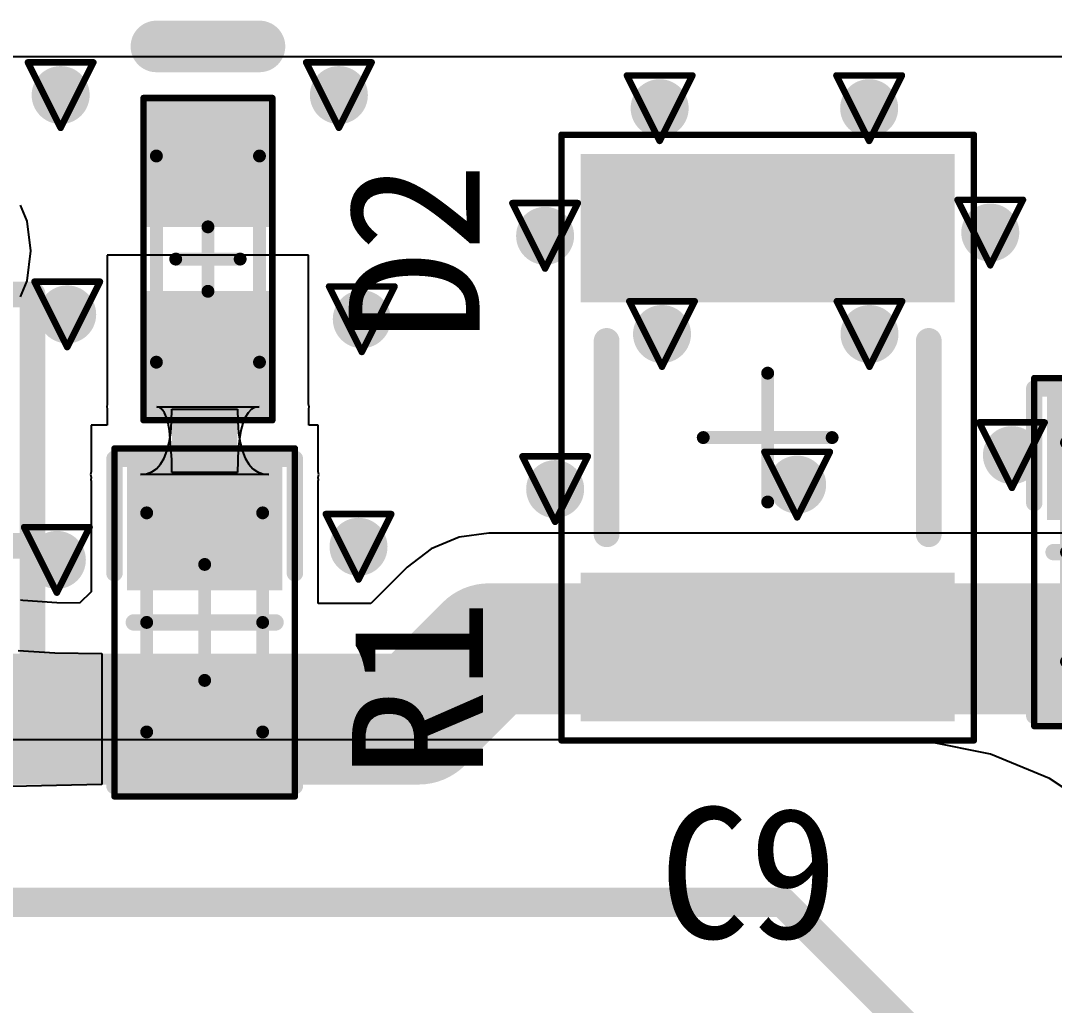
# Model space of a CAD drawing. Header units: millimetres. Extents: x 80 to 220, y 44 to 120.
# Drawn here: x 99.08 to 107.1, y 102.06 to 109.7 of the extents above; entities that cross this region are included whole.
import ezdxf

# ---------------------------------------------------------------- set-up
doc = ezdxf.new("R2010")
doc.units = ezdxf.units.MM
for name, color, linetype in [('BottomLayer', 5, 'Continuous'), ('DrillDrawing', 1, 'Continuous'), ('Mechanical13', 56, 'Continuous'), ('Mechanical15', 56, 'Continuous'), ('MultiLayer', 9, 'Continuous'), ('TopLayer', 1, 'Continuous'), ('TopOverlay', 2, 'Continuous'), ('TopPaste', 8, 'Continuous'), ('TopSolder', 216, 'Continuous'), ('ViaHoleLayer', 16, 'Continuous')]:
    doc.layers.add(name, color=color, linetype=linetype)

# ---------------------------------------------------------------- blocks, each defined once
blk = doc.blocks.new('1N5819_15')
at = {"layer": 'TopLayer'}
for points in [[(-2.378, -0.425), (-1.178, -0.425), (-2.378, 0.425), (-1.178, 0.425)], [(1.178, -0.425), (2.378, -0.425), (1.178, 0.425), (2.378, 0.425)]]:
    blk.add_solid(points, dxfattribs=at)
at = {"layer": 'TopOverlay', "const_width": 0.2}
for points in [[(-1.45, 0.9), (1.45, 0.9)], [(-1.45, 0.9), (-1.45, 0.7)], [(-0.5, 0.9), (-0.5, -0.9)], [(1.45, 0.9), (1.45, 0.7)], [(-1.45, -0.7), (-1.45, -0.9)], [(1.45, -0.7), (1.45, -0.9)], [(-1.45, -0.9), (1.45, -0.9)]]:
    blk.add_lwpolyline(points, dxfattribs=at)
at = {"layer": 'TopOverlay', "const_width": 0.1}
for points in [[(-1.5, 0.9, 1), (-1.4, 0.9, 1)], [(-1.5, 0.9, 1), (-1.4, 0.9, 1)], [(-0.55, 0.9, 1), (-0.45, 0.9, 1)], [(1.4, 0.9, 1), (1.5, 0.9, 1)], [(1.4, 0.9, 1), (1.5, 0.9, 1)], [(-1.5, 0.7, 1), (-1.4, 0.7, 1)], [(1.4, 0.7, 1), (1.5, 0.7, 1)], [(-1.5, -0.7, 1), (-1.4, -0.7, 1)], [(1.4, -0.7, 1), (1.5, -0.7, 1)], [(-1.5, -0.9, 1), (-1.4, -0.9, 1)], [(-1.5, -0.9, 1), (-1.4, -0.9, 1)], [(-0.55, -0.9, 1), (-0.45, -0.9, 1)], [(1.4, -0.9, 1), (1.5, -0.9, 1)], [(1.4, -0.9, 1), (1.5, -0.9, 1)]]:
    blk.add_lwpolyline(points, format="xyb", close=True, dxfattribs=at)
at = {"layer": 'TopPaste'}
for points in [[(-2.378, -0.425), (-1.178, -0.425), (-2.378, 0.425), (-1.178, 0.425)], [(1.178, -0.425), (2.378, -0.425), (1.178, 0.425), (2.378, 0.425)]]:
    blk.add_solid(points, dxfattribs=at)
at = {"layer": 'TopSolder'}
for points in [[(-2.4796, -0.5266), (-1.0764, -0.5266), (-2.4796, 0.5266), (-1.0764, 0.5266)], [(1.0764, -0.5266), (2.4796, -0.5266), (1.0764, 0.5266), (2.4796, 0.5266)]]:
    blk.add_solid(points, dxfattribs=at)
blk = doc.blocks.new('R0603_74')
at = {"layer": 'Mechanical13', "const_width": 0.1}
for points in [[(-0.85, 0.45), (-0.85, -0.45)], [(-0.85, 0.45), (0.85, 0.45)], [(0.85, 0.45), (0.85, -0.45)], [(-0.85, -0.45), (0.85, -0.45)]]:
    blk.add_lwpolyline(points, dxfattribs=at)
at = {"layer": 'Mechanical13', "const_width": 0.05}
for points in [[(-0.875, 0.45, 1), (-0.825, 0.45, 1)], [(-0.875, 0.45, 1), (-0.825, 0.45, 1)], [(0.825, 0.45, 1), (0.875, 0.45, 1)], [(0.825, 0.45, 1), (0.875, 0.45, 1)], [(-0.875, -0.45, 1), (-0.825, -0.45, 1)], [(-0.875, -0.45, 1), (-0.825, -0.45, 1)], [(0.825, -0.45, 1), (0.875, -0.45, 1)], [(0.825, -0.45, 1), (0.875, -0.45, 1)]]:
    blk.add_lwpolyline(points, format="xyb", close=True, dxfattribs=at)
at = {"layer": 'Mechanical15'}
for points, const_width in [([(-1.35, 0.7), (1.35, 0.7)], 0.05), ([(-1.35, 0.7), (-1.35, -0.7)], 0.05), ([(1.35, 0.7), (1.35, -0.7)], 0.05), ([(0, 0.45), (0, -0.45)], 0.1), ([(-0.45, 0), (0.45, 0)], 0.1), ([(-1.35, -0.7), (1.35, -0.7)], 0.05)]:
    blk.add_lwpolyline(points, dxfattribs=dict(at, const_width=const_width))
for points, const_width in [([(-1.3625, 0.7, 1), (-1.3375, 0.7, 1)], 0.025), ([(-1.3625, 0.7, 1), (-1.3375, 0.7, 1)], 0.025), ([(1.3375, 0.7, 1), (1.3625, 0.7, 1)], 0.025), ([(1.3375, 0.7, 1), (1.3625, 0.7, 1)], 0.025), ([(-0.025, 0.45, 1), (0.025, 0.45, 1)], 0.05), ([(-0.475, 0, 1), (-0.425, 0, 1)], 0.05), ([(0.425, 0, 1), (0.475, 0, 1)], 0.05), ([(-0.025, -0.45, 1), (0.025, -0.45, 1)], 0.05), ([(-1.3625, -0.7, 1), (-1.3375, -0.7, 1)], 0.025), ([(-1.3625, -0.7, 1), (-1.3375, -0.7, 1)], 0.025), ([(1.3375, -0.7, 1), (1.3625, -0.7, 1)], 0.025), ([(1.3375, -0.7, 1), (1.3625, -0.7, 1)], 0.025)]:
    blk.add_lwpolyline(points, format="xyb", close=True, dxfattribs=dict(at, const_width=const_width))
at = {"layer": 'TopLayer'}
for points in [[(-0.35, -0.5), (-0.35, 0.5), (-1.15, -0.5), (-1.15, 0.5)], [(1.15, -0.5), (1.15, 0.5), (0.35, -0.5), (0.35, 0.5)]]:
    blk.add_solid(points, dxfattribs=at)
at = {"layer": 'TopOverlay', "const_width": 0.127}
for points in [[(-1.27, 0.7), (-1.27, -0.7)], [(-1.27, 0.7), (-0.381, 0.7)], [(0.381, 0.7), (1.27, 0.7)], [(1.27, 0.7), (1.27, -0.7)], [(0, 0.55), (0, -0.55)], [(-1.27, -0.7), (-0.381, -0.7)], [(0.381, -0.7), (1.27, -0.7)]]:
    blk.add_lwpolyline(points, dxfattribs=at)
at = {"layer": 'TopOverlay', "const_width": 0.0635}
for points in [[(-1.3017, 0.7, 1), (-1.2383, 0.7, 1)], [(-1.3017, 0.7, 1), (-1.2383, 0.7, 1)], [(-0.4128, 0.7, 1), (-0.3493, 0.7, 1)], [(0.3493, 0.7, 1), (0.4128, 0.7, 1)], [(1.2383, 0.7, 1), (1.3017, 0.7, 1)], [(1.2383, 0.7, 1), (1.3017, 0.7, 1)], [(-0.0318, 0.55, 1), (0.0318, 0.55, 1)], [(-0.0318, -0.55, 1), (0.0318, -0.55, 1)], [(-1.3017, -0.7, 1), (-1.2383, -0.7, 1)], [(-1.3017, -0.7, 1), (-1.2383, -0.7, 1)], [(-0.4128, -0.7, 1), (-0.3493, -0.7, 1)], [(0.3493, -0.7, 1), (0.4128, -0.7, 1)], [(1.2383, -0.7, 1), (1.3017, -0.7, 1)], [(1.2383, -0.7, 1), (1.3017, -0.7, 1)]]:
    blk.add_lwpolyline(points, format="xyb", close=True, dxfattribs=at)
at = {"layer": 'TopPaste'}
for points in [[(-0.35, -0.5), (-0.35, 0.5), (-1.15, -0.5), (-1.15, 0.5)], [(1.15, -0.5), (1.15, 0.5), (0.35, -0.5), (0.35, 0.5)]]:
    blk.add_solid(points, dxfattribs=at)
at = {"layer": 'TopSolder'}
for points in [[(-0.2484, -0.6016), (-0.2484, 0.6016), (-1.2516, -0.6016), (-1.2516, 0.6016)], [(1.2516, -0.6016), (1.2516, 0.6016), (0.2484, -0.6016), (0.2484, 0.6016)]]:
    blk.add_solid(points, dxfattribs=at)
blk = doc.blocks.new('LED_0603_RED_87')
at = {"layer": 'Mechanical13', "const_width": 0.1}
for points in [[(-0.8, 0.4), (0.8, 0.4)], [(-0.8, 0.4), (-0.8, -0.4)], [(0.8, 0.4), (0.8, -0.4)], [(-0.8, -0.4), (0.8, -0.4)]]:
    blk.add_lwpolyline(points, dxfattribs=at)
at = {"layer": 'Mechanical13', "const_width": 0.05}
for points in [[(-0.825, 0.4, 1), (-0.775, 0.4, 1)], [(-0.825, 0.4, 1), (-0.775, 0.4, 1)], [(0.775, 0.4, 1), (0.825, 0.4, 1)], [(0.775, 0.4, 1), (0.825, 0.4, 1)], [(-0.825, -0.4, 1), (-0.775, -0.4, 1)], [(-0.825, -0.4, 1), (-0.775, -0.4, 1)], [(0.775, -0.4, 1), (0.825, -0.4, 1)], [(0.775, -0.4, 1), (0.825, -0.4, 1)]]:
    blk.add_lwpolyline(points, format="xyb", close=True, dxfattribs=at)
at = {"layer": 'Mechanical15'}
for points, const_width in [([(-1.25, 0.5), (1.25, 0.5)], 0.05), ([(-1.25, 0.5), (-1.25, -0.5)], 0.05), ([(1.25, 0.5), (1.25, -0.5)], 0.05), ([(0, 0.25), (0, -0.25)], 0.1), ([(-0.25, 0), (0.25, 0)], 0.1), ([(-1.25, -0.5), (1.25, -0.5)], 0.05)]:
    blk.add_lwpolyline(points, dxfattribs=dict(at, const_width=const_width))
for points, const_width in [([(-1.2625, 0.5, 1), (-1.2375, 0.5, 1)], 0.025), ([(-1.2625, 0.5, 1), (-1.2375, 0.5, 1)], 0.025), ([(1.2375, 0.5, 1), (1.2625, 0.5, 1)], 0.025), ([(1.2375, 0.5, 1), (1.2625, 0.5, 1)], 0.025), ([(-0.025, 0.25, 1), (0.025, 0.25, 1)], 0.05), ([(-0.275, 0, 1), (-0.225, 0, 1)], 0.05), ([(0.225, 0, 1), (0.275, 0, 1)], 0.05), ([(-0.025, -0.25, 1), (0.025, -0.25, 1)], 0.05), ([(-1.2625, -0.5, 1), (-1.2375, -0.5, 1)], 0.025), ([(-1.2625, -0.5, 1), (-1.2375, -0.5, 1)], 0.025), ([(1.2375, -0.5, 1), (1.2625, -0.5, 1)], 0.025), ([(1.2375, -0.5, 1), (1.2625, -0.5, 1)], 0.025)]:
    blk.add_lwpolyline(points, format="xyb", close=True, dxfattribs=dict(at, const_width=const_width))
at = {"layer": 'TopLayer'}
for points in [[(-0.35, 0.4), (-1.15, 0.4), (-0.35, -0.4), (-1.15, -0.4)], [(1.15, 0.4), (0.35, 0.4), (1.15, -0.4), (0.35, -0.4)]]:
    blk.add_solid(points, dxfattribs=at)
at = {"layer": 'TopOverlay', "const_width": 0.4}
blk.add_lwpolyline([(1.65, 0.4), (1.65, -0.4)], dxfattribs=at)
at = {"layer": 'TopOverlay', "const_width": 0.2}
for points in [[(1.55, 0.4, 1), (1.75, 0.4, 1)], [(1.55, -0.4, 1), (1.75, -0.4, 1)]]:
    blk.add_lwpolyline(points, format="xyb", close=True, dxfattribs=at)
at = {"layer": 'TopPaste'}
for points in [[(-0.35, 0.4), (-1.15, 0.4), (-0.35, -0.4), (-1.15, -0.4)], [(1.15, 0.4), (0.35, 0.4), (1.15, -0.4), (0.35, -0.4)]]:
    blk.add_solid(points, dxfattribs=at)
at = {"layer": 'TopSolder'}
for points in [[(-0.2484, 0.5016), (-1.2516, 0.5016), (-0.2484, -0.5016), (-1.2516, -0.5016)], [(1.2516, 0.5016), (0.2484, 0.5016), (1.2516, -0.5016), (0.2484, -0.5016)]]:
    blk.add_solid(points, dxfattribs=at)
blk = doc.blocks.new('C0603_119')
at = {"layer": 'Mechanical13', "const_width": 0.1}
for points in [[(0.85, 0.45), (-0.85, 0.45)], [(-0.85, -0.45), (-0.85, 0.45)], [(0.85, -0.45), (0.85, 0.45)], [(0.85, -0.45), (-0.85, -0.45)]]:
    blk.add_lwpolyline(points, dxfattribs=at)
at = {"layer": 'Mechanical13', "const_width": 0.05}
for points in [[(-0.875, 0.45, 1), (-0.825, 0.45, 1)], [(-0.875, 0.45, 1), (-0.825, 0.45, 1)], [(0.825, 0.45, 1), (0.875, 0.45, 1)], [(0.825, 0.45, 1), (0.875, 0.45, 1)], [(-0.875, -0.45, 1), (-0.825, -0.45, 1)], [(-0.875, -0.45, 1), (-0.825, -0.45, 1)], [(0.825, -0.45, 1), (0.875, -0.45, 1)], [(0.825, -0.45, 1), (0.875, -0.45, 1)]]:
    blk.add_lwpolyline(points, format="xyb", close=True, dxfattribs=at)
at = {"layer": 'Mechanical15'}
for points, const_width in [([(-1.35, -0.7), (-1.35, 0.7)], 0.05), ([(1.35, 0.7), (-1.35, 0.7)], 0.05), ([(1.35, -0.7), (1.35, 0.7)], 0.05), ([(0, -0.45), (0, 0.45)], 0.1), ([(0.45, 0), (-0.45, 0)], 0.1), ([(1.35, -0.7), (-1.35, -0.7)], 0.05)]:
    blk.add_lwpolyline(points, dxfattribs=dict(at, const_width=const_width))
for points, const_width in [([(-1.3625, 0.7, 1), (-1.3375, 0.7, 1)], 0.025), ([(-1.3625, 0.7, 1), (-1.3375, 0.7, 1)], 0.025), ([(1.3375, 0.7, 1), (1.3625, 0.7, 1)], 0.025), ([(1.3375, 0.7, 1), (1.3625, 0.7, 1)], 0.025), ([(-0.025, 0.45, 1), (0.025, 0.45, 1)], 0.05), ([(-0.475, 0, 1), (-0.425, 0, 1)], 0.05), ([(0.425, 0, 1), (0.475, 0, 1)], 0.05), ([(-0.025, -0.45, 1), (0.025, -0.45, 1)], 0.05), ([(-1.3625, -0.7, 1), (-1.3375, -0.7, 1)], 0.025), ([(-1.3625, -0.7, 1), (-1.3375, -0.7, 1)], 0.025), ([(1.3375, -0.7, 1), (1.3625, -0.7, 1)], 0.025), ([(1.3375, -0.7, 1), (1.3625, -0.7, 1)], 0.025)]:
    blk.add_lwpolyline(points, format="xyb", close=True, dxfattribs=dict(at, const_width=const_width))
at = {"layer": 'TopLayer'}
for points in [[(-0.35, -0.5), (-0.35, 0.5), (-1.15, -0.5), (-1.15, 0.5)], [(1.15, -0.5), (1.15, 0.5), (0.35, -0.5), (0.35, 0.5)]]:
    blk.add_solid(points, dxfattribs=at)
at = {"layer": 'TopOverlay', "const_width": 0.127}
for points in [[(-0.381, 0.7), (-1.27, 0.7)], [(-1.27, -0.7), (-1.27, 0.7)], [(1.27, 0.7), (0.381, 0.7)], [(1.27, -0.7), (1.27, 0.7)], [(0, -0.55), (0, 0.55)], [(-0.381, -0.7), (-1.27, -0.7)], [(1.27, -0.7), (0.381, -0.7)]]:
    blk.add_lwpolyline(points, dxfattribs=at)
at = {"layer": 'TopOverlay', "const_width": 0.0635}
for points in [[(-1.3017, 0.7, 1), (-1.2383, 0.7, 1)], [(-1.3017, 0.7, 1), (-1.2383, 0.7, 1)], [(-0.4128, 0.7, 1), (-0.3493, 0.7, 1)], [(0.3493, 0.7, 1), (0.4128, 0.7, 1)], [(1.2383, 0.7, 1), (1.3017, 0.7, 1)], [(1.2383, 0.7, 1), (1.3017, 0.7, 1)], [(-0.0318, 0.55, 1), (0.0318, 0.55, 1)], [(-0.0318, -0.55, 1), (0.0318, -0.55, 1)], [(-1.3017, -0.7, 1), (-1.2383, -0.7, 1)], [(-1.3017, -0.7, 1), (-1.2383, -0.7, 1)], [(-0.4128, -0.7, 1), (-0.3493, -0.7, 1)], [(0.3493, -0.7, 1), (0.4128, -0.7, 1)], [(1.2383, -0.7, 1), (1.3017, -0.7, 1)], [(1.2383, -0.7, 1), (1.3017, -0.7, 1)]]:
    blk.add_lwpolyline(points, format="xyb", close=True, dxfattribs=at)
at = {"layer": 'TopPaste'}
for points in [[(-0.35, -0.5), (-0.35, 0.5), (-1.15, -0.5), (-1.15, 0.5)], [(1.15, -0.5), (1.15, 0.5), (0.35, -0.5), (0.35, 0.5)]]:
    blk.add_solid(points, dxfattribs=at)
at = {"layer": 'TopSolder'}
for points in [[(-0.2484, -0.6016), (-0.2484, 0.6016), (-1.2516, -0.6016), (-1.2516, 0.6016)], [(1.2516, -0.6016), (1.2516, 0.6016), (0.2484, -0.6016), (0.2484, 0.6016)]]:
    blk.add_solid(points, dxfattribs=at)
blk = doc.blocks.new('C1210_120')
at = {"layer": 'Mechanical15'}
for points, const_width in [([(-2.35, -1.6), (-2.35, 1.6)], 0.05), ([(2.35, 1.6), (-2.35, 1.6)], 0.05), ([(2.35, -1.6), (2.35, 1.6)], 0.05), ([(0, -0.5), (0, 0.5)], 0.1), ([(0.5, 0), (-0.5, 0)], 0.1), ([(2.35, -1.6), (-2.35, -1.6)], 0.05)]:
    blk.add_lwpolyline(points, dxfattribs=dict(at, const_width=const_width))
for points, const_width in [([(-2.3625, 1.6, 1), (-2.3375, 1.6, 1)], 0.025), ([(-2.3625, 1.6, 1), (-2.3375, 1.6, 1)], 0.025), ([(2.3375, 1.6, 1), (2.3625, 1.6, 1)], 0.025), ([(2.3375, 1.6, 1), (2.3625, 1.6, 1)], 0.025), ([(-0.025, 0.5, 1), (0.025, 0.5, 1)], 0.05), ([(-0.525, 0, 1), (-0.475, 0, 1)], 0.05), ([(0.475, 0, 1), (0.525, 0, 1)], 0.05), ([(-0.025, -0.5, 1), (0.025, -0.5, 1)], 0.05), ([(-2.3625, -1.6, 1), (-2.3375, -1.6, 1)], 0.025), ([(-2.3625, -1.6, 1), (-2.3375, -1.6, 1)], 0.025), ([(2.3375, -1.6, 1), (2.3625, -1.6, 1)], 0.025), ([(2.3375, -1.6, 1), (2.3625, -1.6, 1)], 0.025)]:
    blk.add_lwpolyline(points, format="xyb", close=True, dxfattribs=dict(at, const_width=const_width))
at = {"layer": 'TopLayer'}
for points in [[(-1.15, -1.35), (-1.15, 1.35), (-2.1, -1.35), (-2.1, 1.35)], [(2.1, -1.35), (2.1, 1.35), (1.15, -1.35), (1.15, 1.35)]]:
    blk.add_solid(points, dxfattribs=at)
at = {"layer": 'TopOverlay', "const_width": 0.2}
for points in [[(0.75, 1.25), (-0.75, 1.25)], [(0.75, -1.25), (-0.75, -1.25)]]:
    blk.add_lwpolyline(points, dxfattribs=at)
at = {"layer": 'TopOverlay', "const_width": 0.1}
for points in [[(-0.8, 1.25, 1), (-0.7, 1.25, 1)], [(0.7, 1.25, 1), (0.8, 1.25, 1)], [(-0.8, -1.25, 1), (-0.7, -1.25, 1)], [(0.7, -1.25, 1), (0.8, -1.25, 1)]]:
    blk.add_lwpolyline(points, format="xyb", close=True, dxfattribs=at)
at = {"layer": 'TopPaste'}
for points in [[(-1.15, -1.35), (-1.15, 1.35), (-2.1, -1.35), (-2.1, 1.35)], [(2.1, -1.35), (2.1, 1.35), (1.15, -1.35), (1.15, 1.35)]]:
    blk.add_solid(points, dxfattribs=at)
at = {"layer": 'TopSolder'}
for points in [[(-1.0484, -1.4516), (-1.0484, 1.4516), (-2.2016, -1.4516), (-2.2016, 1.4516)], [(2.2016, -1.4516), (2.2016, 1.4516), (1.0484, -1.4516), (1.0484, 1.4516)]]:
    blk.add_solid(points, dxfattribs=at)

msp = doc.modelspace()

# ---------------------------------------------------------------- linework, layer by layer
at = {"layer": 'BottomLayer'}
for p, q in [((94.6809, 109.425), (143.5324, 109.425)), ((105.8696, 104.1212), (85.3309, 104.1212)), ((106.1186, 104.109), (105.8696, 104.1212)), ((106.6069, 104.0118), (106.1186, 104.109)), ((107.0669, 103.8213), (106.6069, 104.0118)), ((107.4809, 103.5446), (107.0669, 103.8213))]:
    msp.add_line(p, q, dxfattribs=at)
at = {"layer": 'BottomLayer', "const_width": 0.225}
for points in [[(99.2801, 109.125, 1), (99.5051, 109.125, 1)], [(101.4391, 109.125, 1), (101.6641, 109.125, 1)], [(103.9283, 109.0234, 1), (104.1533, 109.0234, 1)], [(105.5539, 109.0234, 1), (105.7789, 109.0234, 1)], [(106.4937, 108.0582, 1), (106.7187, 108.0582, 1)], [(103.0393, 108.0328, 1), (103.2643, 108.0328, 1)], [(99.3309, 107.4232, 1), (99.5559, 107.4232, 1)], [(101.6169, 107.3858, 1), (101.8419, 107.3858, 1)], [(103.9466, 107.2708, 1), (104.1716, 107.2708, 1)], [(105.5565, 107.2708, 1), (105.7815, 107.2708, 1)], [(106.6617, 106.331, 1), (106.8867, 106.331, 1)], [(103.1173, 106.0675, 1), (103.3423, 106.0675, 1)], [(104.9951, 106.1024, 1), (105.2201, 106.1024, 1)], [(101.5915, 105.6198, 1), (101.8165, 105.6198, 1)], [(99.2507, 105.5182, 1), (99.4757, 105.5182, 1)]]:
    msp.add_lwpolyline(points, format="xyb", close=True, dxfattribs=at)
at = {"layer": 'DrillDrawing', "const_width": 0.0508}
for points in [[(99.1386, 109.379), (99.6466, 109.379)], [(99.1386, 109.379), (99.3926, 108.871)], [(99.3926, 108.871), (99.6466, 109.379)], [(101.2976, 109.379), (101.8056, 109.379)], [(101.2976, 109.379), (101.5516, 108.871)], [(101.5516, 108.871), (101.8056, 109.379)], [(103.7868, 109.2774), (104.2948, 109.2774)], [(103.7868, 109.2774), (104.0408, 108.7694)], [(104.0408, 108.7694), (104.2948, 109.2774)], [(105.4124, 109.2774), (105.9204, 109.2774)], [(105.4124, 109.2774), (105.6664, 108.7694)], [(105.6664, 108.7694), (105.9204, 109.2774)], [(102.8978, 108.2868), (103.4058, 108.2868)], [(102.8978, 108.2868), (103.1518, 107.7788)], [(103.1518, 107.7788), (103.4058, 108.2868)], [(106.3522, 108.3122), (106.8602, 108.3122)], [(106.3522, 108.3122), (106.6062, 107.8042)], [(106.6062, 107.8042), (106.8602, 108.3122)], [(99.1894, 107.6772), (99.6974, 107.6772)], [(99.1894, 107.6772), (99.4434, 107.1692)], [(99.4434, 107.1692), (99.6974, 107.6772)], [(101.4754, 107.6398), (101.9834, 107.6398)], [(101.4754, 107.6398), (101.7294, 107.1318)], [(101.7294, 107.1318), (101.9834, 107.6398)], [(103.8051, 107.5248), (104.3131, 107.5248)], [(103.8051, 107.5248), (104.0591, 107.0168)], [(104.0591, 107.0168), (104.3131, 107.5248)], [(105.415, 107.5248), (105.923, 107.5248)], [(105.415, 107.5248), (105.669, 107.0168)], [(105.669, 107.0168), (105.923, 107.5248)], [(106.5202, 106.585), (107.0282, 106.585)], [(106.5202, 106.585), (106.7742, 106.077)], [(106.7742, 106.077), (107.0282, 106.585)], [(104.8536, 106.3564), (105.3616, 106.3564)], [(104.8536, 106.3564), (105.1076, 105.8484)], [(105.1076, 105.8484), (105.3616, 106.3564)], [(102.9758, 106.3215), (103.4838, 106.3215)], [(102.9758, 106.3215), (103.2298, 105.8135)], [(103.2298, 105.8135), (103.4838, 106.3215)], [(101.45, 105.8738), (101.958, 105.8738)], [(101.45, 105.8738), (101.704, 105.3658)], [(101.704, 105.3658), (101.958, 105.8738)], [(99.1092, 105.7722), (99.6172, 105.7722)], [(99.1092, 105.7722), (99.3632, 105.2642)], [(99.3632, 105.2642), (99.6172, 105.7722)]]:
    msp.add_lwpolyline(points, dxfattribs=at)
at = {"layer": 'DrillDrawing', "const_width": 0.0254}
for points in [[(99.1259, 109.379, 1), (99.1513, 109.379, 1)], [(99.1259, 109.379, 1), (99.1513, 109.379, 1)], [(99.6339, 109.379, 1), (99.6593, 109.379, 1)], [(99.6339, 109.379, 1), (99.6593, 109.379, 1)], [(101.2849, 109.379, 1), (101.3103, 109.379, 1)], [(101.2849, 109.379, 1), (101.3103, 109.379, 1)], [(101.7929, 109.379, 1), (101.8183, 109.379, 1)], [(101.7929, 109.379, 1), (101.8183, 109.379, 1)], [(103.7741, 109.2774, 1), (103.7995, 109.2774, 1)], [(103.7741, 109.2774, 1), (103.7995, 109.2774, 1)], [(104.2821, 109.2774, 1), (104.3075, 109.2774, 1)], [(104.2821, 109.2774, 1), (104.3075, 109.2774, 1)], [(105.3997, 109.2774, 1), (105.4251, 109.2774, 1)], [(105.3997, 109.2774, 1), (105.4251, 109.2774, 1)], [(105.9077, 109.2774, 1), (105.9331, 109.2774, 1)], [(105.9077, 109.2774, 1), (105.9331, 109.2774, 1)], [(99.3799, 108.871, 1), (99.4053, 108.871, 1)], [(99.3799, 108.871, 1), (99.4053, 108.871, 1)], [(101.5389, 108.871, 1), (101.5643, 108.871, 1)], [(101.5389, 108.871, 1), (101.5643, 108.871, 1)], [(104.0281, 108.7694, 1), (104.0535, 108.7694, 1)], [(104.0281, 108.7694, 1), (104.0535, 108.7694, 1)], [(105.6537, 108.7694, 1), (105.6791, 108.7694, 1)], [(105.6537, 108.7694, 1), (105.6791, 108.7694, 1)], [(102.8851, 108.2868, 1), (102.9105, 108.2868, 1)], [(102.8851, 108.2868, 1), (102.9105, 108.2868, 1)], [(103.3931, 108.2868, 1), (103.4185, 108.2868, 1)], [(103.3931, 108.2868, 1), (103.4185, 108.2868, 1)], [(106.3395, 108.3122, 1), (106.3649, 108.3122, 1)], [(106.3395, 108.3122, 1), (106.3649, 108.3122, 1)], [(106.8475, 108.3122, 1), (106.8729, 108.3122, 1)], [(106.8475, 108.3122, 1), (106.8729, 108.3122, 1)], [(103.1391, 107.7788, 1), (103.1645, 107.7788, 1)], [(103.1391, 107.7788, 1), (103.1645, 107.7788, 1)], [(106.5935, 107.8042, 1), (106.6189, 107.8042, 1)], [(106.5935, 107.8042, 1), (106.6189, 107.8042, 1)], [(99.1767, 107.6772, 1), (99.2021, 107.6772, 1)], [(99.1767, 107.6772, 1), (99.2021, 107.6772, 1)], [(99.6847, 107.6772, 1), (99.7101, 107.6772, 1)], [(99.6847, 107.6772, 1), (99.7101, 107.6772, 1)], [(101.4627, 107.6398, 1), (101.4881, 107.6398, 1)], [(101.4627, 107.6398, 1), (101.4881, 107.6398, 1)], [(101.9707, 107.6398, 1), (101.9961, 107.6398, 1)], [(101.9707, 107.6398, 1), (101.9961, 107.6398, 1)], [(103.7924, 107.5248, 1), (103.8178, 107.5248, 1)], [(103.7924, 107.5248, 1), (103.8178, 107.5248, 1)], [(104.3004, 107.5248, 1), (104.3258, 107.5248, 1)], [(104.3004, 107.5248, 1), (104.3258, 107.5248, 1)], [(105.4023, 107.5248, 1), (105.4277, 107.5248, 1)], [(105.4023, 107.5248, 1), (105.4277, 107.5248, 1)], [(105.9103, 107.5248, 1), (105.9357, 107.5248, 1)], [(105.9103, 107.5248, 1), (105.9357, 107.5248, 1)], [(99.4307, 107.1692, 1), (99.4561, 107.1692, 1)], [(99.4307, 107.1692, 1), (99.4561, 107.1692, 1)], [(101.7167, 107.1318, 1), (101.7421, 107.1318, 1)], [(101.7167, 107.1318, 1), (101.7421, 107.1318, 1)], [(104.0464, 107.0168, 1), (104.0718, 107.0168, 1)], [(104.0464, 107.0168, 1), (104.0718, 107.0168, 1)], [(105.6563, 107.0168, 1), (105.6817, 107.0168, 1)], [(105.6563, 107.0168, 1), (105.6817, 107.0168, 1)], [(106.5075, 106.585, 1), (106.5329, 106.585, 1)], [(106.5075, 106.585, 1), (106.5329, 106.585, 1)], [(107.0155, 106.585, 1), (107.0409, 106.585, 1)], [(107.0155, 106.585, 1), (107.0409, 106.585, 1)], [(104.8409, 106.3564, 1), (104.8663, 106.3564, 1)], [(104.8409, 106.3564, 1), (104.8663, 106.3564, 1)], [(105.3489, 106.3564, 1), (105.3743, 106.3564, 1)], [(105.3489, 106.3564, 1), (105.3743, 106.3564, 1)], [(102.9631, 106.3215, 1), (102.9885, 106.3215, 1)], [(102.9631, 106.3215, 1), (102.9885, 106.3215, 1)], [(103.4711, 106.3215, 1), (103.4965, 106.3215, 1)], [(103.4711, 106.3215, 1), (103.4965, 106.3215, 1)], [(106.7615, 106.077, 1), (106.7869, 106.077, 1)], [(106.7615, 106.077, 1), (106.7869, 106.077, 1)], [(101.4373, 105.8738, 1), (101.4627, 105.8738, 1)], [(101.4373, 105.8738, 1), (101.4627, 105.8738, 1)], [(101.9453, 105.8738, 1), (101.9707, 105.8738, 1)], [(101.9453, 105.8738, 1), (101.9707, 105.8738, 1)], [(99.0965, 105.7722, 1), (99.1219, 105.7722, 1)], [(99.0965, 105.7722, 1), (99.1219, 105.7722, 1)], [(99.6045, 105.7722, 1), (99.6299, 105.7722, 1)], [(99.6045, 105.7722, 1), (99.6299, 105.7722, 1)], [(103.2171, 105.8135, 1), (103.2425, 105.8135, 1)], [(103.2171, 105.8135, 1), (103.2425, 105.8135, 1)], [(105.0949, 105.8484, 1), (105.1203, 105.8484, 1)], [(105.0949, 105.8484, 1), (105.1203, 105.8484, 1)], [(101.6913, 105.3658, 1), (101.7167, 105.3658, 1)], [(101.6913, 105.3658, 1), (101.7167, 105.3658, 1)], [(99.3505, 105.2642, 1), (99.3759, 105.2642, 1)], [(99.3505, 105.2642, 1), (99.3759, 105.2642, 1)]]:
    msp.add_lwpolyline(points, format="xyb", close=True, dxfattribs=at)
at = {"layer": 'MultiLayer', "const_width": 0.225}
for points in [[(99.2801, 109.125, 1), (99.5051, 109.125, 1)], [(101.4391, 109.125, 1), (101.6641, 109.125, 1)], [(103.9283, 109.0234, 1), (104.1533, 109.0234, 1)], [(105.5539, 109.0234, 1), (105.7789, 109.0234, 1)], [(106.4937, 108.0582, 1), (106.7187, 108.0582, 1)], [(103.0393, 108.0328, 1), (103.2643, 108.0328, 1)], [(99.3309, 107.4232, 1), (99.5559, 107.4232, 1)], [(101.6169, 107.3858, 1), (101.8419, 107.3858, 1)], [(103.9466, 107.2708, 1), (104.1716, 107.2708, 1)], [(105.5565, 107.2708, 1), (105.7815, 107.2708, 1)], [(106.6617, 106.331, 1), (106.8867, 106.331, 1)], [(103.1173, 106.0675, 1), (103.3423, 106.0675, 1)], [(104.9951, 106.1024, 1), (105.2201, 106.1024, 1)], [(101.5915, 105.6198, 1), (101.8165, 105.6198, 1)], [(99.2507, 105.5182, 1), (99.4757, 105.5182, 1)]]:
    msp.add_lwpolyline(points, format="xyb", close=True, dxfattribs=at)
at = {"layer": 'TopLayer'}
for p, q in [((94.6809, 109.425), (111.459, 109.425)), ((99.1317, 108.1473), (99.081, 108.2697)), ((99.1623, 107.9152), (99.1317, 108.1473)), ((99.1317, 107.6831), (99.1623, 107.9152)), ((101.3166, 107.8834), (99.7546, 107.8834)), ((99.7546, 107.8834), (99.7546, 106.7276)), ((101.3166, 106.7276), (101.3166, 107.8834)), ((99.081, 107.5607), (99.1317, 107.6831)), ((99.7546, 106.7276), (99.7502, 106.7054)), ((99.7502, 106.7054), (99.753, 106.691)), ((99.753, 106.691), (99.7526, 106.564)), ((100.161, 106.7004), (100.1386, 106.7054)), ((100.1386, 106.7054), (100.9325, 106.7054)), ((100.181, 106.6851), (100.161, 106.7004)), ((100.1986, 106.6597), (100.181, 106.6851)), ((100.2538, 106.5914), (100.2562, 106.6879)), ((100.2562, 106.6879), (100.7642, 106.6879)), ((100.7642, 106.6879), (100.7666, 106.5914)), ((100.8719, 106.6851), (100.8467, 106.6597)), ((100.9006, 106.7004), (100.8719, 106.6851)), ((100.9325, 106.7054), (100.9006, 106.7004)), ((101.321, 106.7054), (101.3166, 106.7276)), ((101.3181, 106.691), (101.321, 106.7054)), ((101.3185, 106.564), (101.3181, 106.691)), ((100.2139, 106.6242), (100.1986, 106.6597)), ((100.2268, 106.5784), (100.2139, 106.6242)), ((100.8248, 106.6242), (100.8063, 106.5784)), ((100.8467, 106.6597), (100.8248, 106.6242)), ((99.7526, 106.564), (99.6292, 106.564)), ((99.6292, 106.564), (99.6292, 106.2021)), ((100.2374, 106.5226), (100.2268, 106.5784)), ((100.255, 106.294), (100.2374, 106.5226)), ((100.2465, 106.5051), (100.2538, 106.5914)), ((100.7666, 106.5914), (100.7739, 106.5051)), ((100.7911, 106.5226), (100.7793, 106.4565)), ((100.8063, 106.5784), (100.7911, 106.5226)), ((101.3912, 106.564), (101.3185, 106.564)), ((101.3912, 106.2021), (101.3912, 106.564)), ((100.2343, 106.4289), (100.2465, 106.5051)), ((100.7793, 106.4565), (100.7709, 106.3803)), ((100.7739, 106.5051), (100.7861, 106.4289)), ((100.1955, 106.3069), (100.2173, 106.3628)), ((100.2173, 106.3628), (100.2343, 106.4289)), ((100.7709, 106.3803), (100.7642, 106.1974)), ((100.7861, 106.4289), (100.8031, 106.3628)), ((100.8031, 106.3628), (100.8249, 106.3069)), ((100.1687, 106.2612), (100.1955, 106.3069)), ((100.2562, 106.1974), (100.255, 106.294)), ((100.8249, 106.3069), (100.8517, 106.2612)), ((99.6292, 106.2021), (99.6248, 106.1799)), ((100.0594, 106.185), (100.1007, 106.2003)), ((100.1007, 106.2003), (100.1371, 106.2257)), ((100.1371, 106.2257), (100.1687, 106.2612)), ((100.7642, 106.1974), (100.2562, 106.1974)), ((100.8517, 106.2612), (100.8832, 106.2257)), ((100.8832, 106.2257), (100.9197, 106.2003)), ((100.9197, 106.2003), (100.961, 106.185)), ((101.3956, 106.1799), (101.3912, 106.2021)), ((99.6248, 106.1799), (99.629, 106.1589)), ((99.629, 106.1589), (99.6271, 106.1375)), ((99.6271, 106.1375), (99.6292, 106.1308)), ((99.6292, 106.1308), (99.6292, 105.2715)), ((100.0132, 106.1799), (100.0594, 106.185)), ((101.0071, 106.1799), (100.0132, 106.1799)), ((100.961, 106.185), (101.0071, 106.1799)), ((101.3912, 106.1308), (101.3933, 106.1375)), ((101.3912, 105.1797), (101.3912, 106.1308)), ((101.3914, 106.1589), (101.3956, 106.1799)), ((101.3933, 106.1375), (101.3914, 106.1589)), ((102.716, 105.7251), (102.4839, 105.6945)), ((108.5687, 105.7251), (102.716, 105.7251)), ((102.4839, 105.6945), (102.2677, 105.6049)), ((102.2677, 105.6049), (102.0819, 105.4624)), ((102.0819, 105.4624), (101.7992, 105.1797)), ((99.6292, 105.2715), (99.5386, 105.1825)), ((99.0996, 105.2028), (99.081, 105.2051)), ((99.3632, 105.1855), (99.0996, 105.2028)), ((99.5386, 105.1825), (99.3632, 105.1855)), ((101.7992, 105.1797), (101.3912, 105.1797)), ((99.0627, 104.8159), (99.3472, 104.7972)), ((99.3472, 104.7972), (99.7129, 104.791)), ((99.7129, 104.791), (99.7129, 103.775)), ((99.7129, 103.775), (98.6969, 103.7528))]:
    msp.add_line(p, q, dxfattribs=at)
for points, const_width in [([(99.2801, 109.125, 1), (99.5051, 109.125, 1)], 0.225), ([(101.4391, 109.125, 1), (101.6641, 109.125, 1)], 0.225), ([(103.9283, 109.0234, 1), (104.1533, 109.0234, 1)], 0.225), ([(105.5539, 109.0234, 1), (105.7789, 109.0234, 1)], 0.225), ([(106.4937, 108.0582, 1), (106.7187, 108.0582, 1)], 0.225), ([(103.0393, 108.0328, 1), (103.2643, 108.0328, 1)], 0.225), ([(99.3309, 107.4232, 1), (99.5559, 107.4232, 1)], 0.225), ([(101.6169, 107.3858, 1), (101.8419, 107.3858, 1)], 0.225), ([(103.9466, 107.2708, 1), (104.1716, 107.2708, 1)], 0.225), ([(105.5565, 107.2708, 1), (105.7815, 107.2708, 1)], 0.225), ([(100.3832, 107.077, 1), (100.6372, 107.077, 1)], 0.254), ([(106.6617, 106.331, 1), (106.8867, 106.331, 1)], 0.225), ([(103.1173, 106.0675, 1), (103.3423, 106.0675, 1)], 0.225), ([(104.9951, 106.1024, 1), (105.2201, 106.1024, 1)], 0.225), ([(100.3832, 105.783, 1), (100.6372, 105.783, 1)], 0.254), ([(101.5915, 105.6198, 1), (101.8165, 105.6198, 1)], 0.225), ([(99.2507, 105.5182, 1), (99.4757, 105.5182, 1)], 0.225), ([(102.462, 104.8284, 1), (102.97, 104.8284, 1)], 0.508), ([(102.462, 104.8284, 1), (102.97, 104.8284, 1)], 0.508), ([(100.2562, 104.283, 1), (100.7642, 104.283, 1)], 0.508), ([(100.2562, 104.283, 1), (100.7642, 104.283, 1)], 0.508), ([(101.9166, 104.283, 1), (102.4246, 104.283, 1)], 0.508), ([(101.9166, 104.283, 1), (102.4246, 104.283, 1)], 0.508), ([(104.9394, 102.8606, 1), (105.0537, 102.8606, 1)], 0.1143), ([(104.9394, 102.8606, 1), (105.0537, 102.8606, 1)], 0.1143)]:
    msp.add_lwpolyline(points, format="xyb", close=True, dxfattribs=dict(at, const_width=const_width))
for points, const_width in [([(100.5102, 105.783), (100.5102, 107.077)], 0.508), ([(102.1706, 104.283), (102.716, 104.8284)], 1.016), ([(102.716, 104.8284), (107.6476, 104.8284)], 1.016), ([(98.3418, 104.283), (100.5102, 104.283)], 1.016), ([(100.5102, 104.283), (102.1706, 104.283)], 1.016), ([(88.877, 102.8606), (104.9966, 102.8606)], 0.2286), ([(104.9966, 102.8606), (113.1754, 94.6818)], 0.2286)]:
    msp.add_lwpolyline(points, dxfattribs=dict(at, const_width=const_width))
at = {"layer": 'ViaHoleLayer', "const_width": 0.1}
for points in [[(99.3426, 109.125, 1), (99.4426, 109.125, 1)], [(101.5016, 109.125, 1), (101.6016, 109.125, 1)], [(103.9908, 109.0234, 1), (104.0908, 109.0234, 1)], [(105.6164, 109.0234, 1), (105.7164, 109.0234, 1)], [(103.1018, 108.0328, 1), (103.2018, 108.0328, 1)], [(106.5562, 108.0582, 1), (106.6562, 108.0582, 1)], [(99.3934, 107.4232, 1), (99.4934, 107.4232, 1)], [(101.6794, 107.3858, 1), (101.7794, 107.3858, 1)], [(104.0091, 107.2708, 1), (104.1091, 107.2708, 1)], [(105.619, 107.2708, 1), (105.719, 107.2708, 1)], [(106.7242, 106.331, 1), (106.8242, 106.331, 1)], [(105.0576, 106.1024, 1), (105.1576, 106.1024, 1)], [(103.1798, 106.0675, 1), (103.2798, 106.0675, 1)], [(101.654, 105.6198, 1), (101.754, 105.6198, 1)], [(99.3132, 105.5182, 1), (99.4132, 105.5182, 1)]]:
    msp.add_lwpolyline(points, format="xyb", close=True, dxfattribs=at)

# ---------------------------------------------------------------- block references
for name, p, rotation in [('LED_0603_RED_87', (100.5356, 107.8524), 90), ('C1210_120', (104.879, 106.4674), 270), ('1N5819_15', (98.275, 106.1278), 90), ('C0603_119', (107.6476, 105.5784), 270), ('R0603_74', (100.5102, 105.033), 90)]:
    msp.add_blockref(name, p, dxfattribs=dict(rotation=rotation))

# ---------------------------------------------------------------- texts
at = {"layer": 'TopOverlay'}
for s, p in [('D2', (102.6438, 107.2174)), ('R1', (102.6692, 103.8258))]:
    msp.add_text(s, height=1.016, rotation=90, dxfattribs=at).set_placement(p)
msp.add_text('C9', height=1.016, dxfattribs=at).set_placement((104.0408, 102.5812))

doc.saveas('drawing.dxf')
